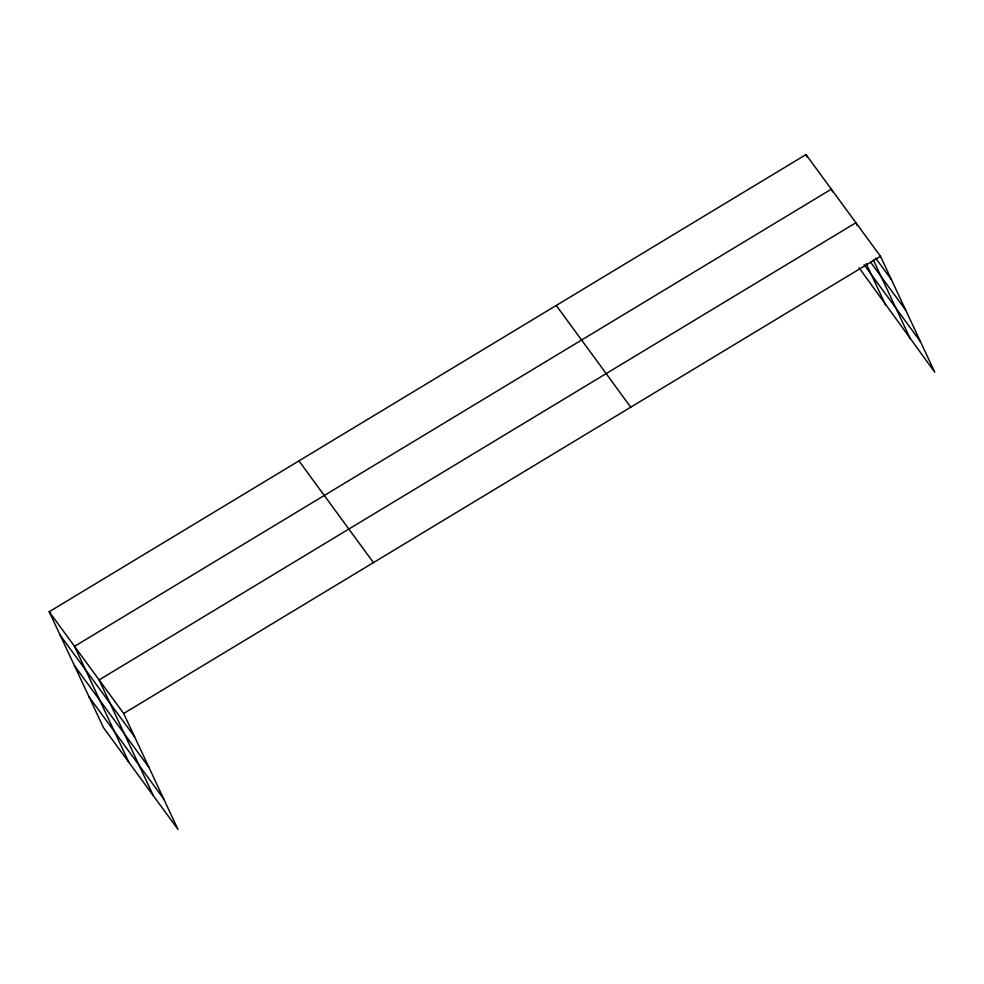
<?xml version="1.0" encoding="UTF-8"?>
<svg xmlns="http://www.w3.org/2000/svg" width="984" height="984" viewBox="0 0 984 984"><rect width="100%" height="100%" fill="white"/><g stroke="black" fill="none" stroke-linecap="round" stroke-linejoin="round"><path stroke-width="1.48" d="M49.2 611.753L123.689 713.486L177.993 829.426L103.505 727.68L49.2 611.753L806.007 154.574L880.495 256.32L934.8 372.247L859.007 267.734M123.689 713.486L880.495 256.32M875.637 258.091L891.442 279.677M870.631 262.261L905.747 310.231M864.087 264.671L920.495 341.694M556.255 305.446L630.744 407.179M298.939 460.881L373.44 562.627M60.147 635.123L134.636 736.856M74.452 665.664L148.941 767.397M89.2 697.139L163.688 798.873M857.199 225.496L855.908 222.741L99.113 679.919L153.418 795.847M873.361 259.985L910.212 338.668M832.624 191.917L831.332 189.174L74.526 646.34L128.83 762.28M866.203 263.601L885.637 305.101M806.007 154.574L807.286 157.329"/></g></svg>
